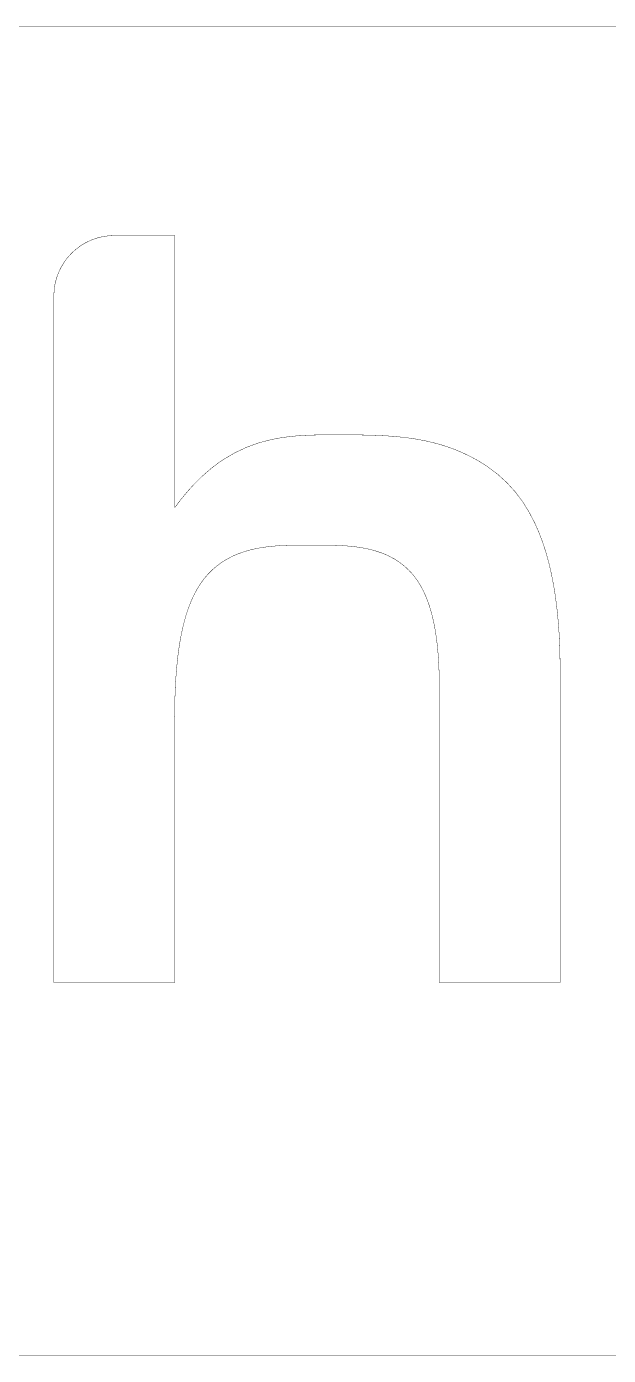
# Model space of a CAD drawing. Header units: millimetres. Extents: x 6 to 417, y 41 to 311.
# Drawn here: x 368.41 to 372.49, y 86.21 to 95.54 of the extents above; entities that cross this region are included whole.
import ezdxf

# ---------------------------------------------------------------- set-up
doc = ezdxf.new("R2010")
doc.units = ezdxf.units.MM
doc.layers.add('DrillDrawing', color=1, linetype='Continuous')

msp = doc.modelspace()

# ---------------------------------------------------------------- linework, layer by layer
at = {"layer": 'DrillDrawing'}
for points, const_width in [([(263.2796, 95.5384), (411.4059, 95.5384)], 0.0038), ([(369.0236, 94.0734), (369.4475, 94.0734)], 0.00254), ([(369.4475, 92.1624), (369.4475, 94.0734)], 0.00254), ([(368.5994, 88.8285), (368.5994, 93.6497)], 0.00254), ([(370.1282, 92.6413), (370.1893, 92.6528)], 0.00254), ([(370.1893, 92.6528), (370.2366, 92.6596)], 0.00254), ([(370.2366, 92.6596), (370.2771, 92.6642)], 0.00254), ([(370.2771, 92.6642), (370.3106, 92.6671)], 0.00254), ([(370.3106, 92.6671), (370.3407, 92.6692)], 0.00254), ([(370.3407, 92.6692), (370.3673, 92.6707)], 0.00254), ([(370.3673, 92.6707), (370.3906, 92.6717)], 0.00254), ([(370.3906, 92.6717), (370.4104, 92.6724)], 0.00254), ([(370.4104, 92.6724), (370.4302, 92.6729)], 0.00254), ([(370.4302, 92.6729), (370.4467, 92.6732)], 0.00254), ([(370.4467, 92.6732), (370.4631, 92.6735)], 0.00254), ([(370.4631, 92.6735), (370.4762, 92.6737)], 0.00254), ([(370.4762, 92.6737), (370.4893, 92.6738)], 0.00254), ([(370.4893, 92.6738), (370.4991, 92.6739)], 0.00254), ([(370.4991, 92.6739), (370.5088, 92.6739)], 0.00254), ([(370.5088, 92.6739), (370.5153, 92.6739)], 0.00254), ([(370.5153, 92.6739), (370.5218, 92.674)], 0.00254), ([(370.5218, 92.674), (370.5283, 92.674)], 0.00254), ([(370.5283, 92.674), (370.5348, 92.674)], 0.00254), ([(370.5348, 92.674), (370.5412, 92.674)], 0.00254), ([(370.5412, 92.674), (370.5445, 92.674)], 0.00254), ([(370.5445, 92.674), (370.5477, 92.674)], 0.00254), ([(370.5477, 92.674), (370.5509, 92.674)], 0.00254), ([(370.5509, 92.674), (370.5541, 92.674)], 0.00254), ([(370.5541, 92.674), (370.5574, 92.674)], 0.00254), ([(370.5574, 92.674), (370.5606, 92.674)], 0.00254), ([(370.5606, 92.674), (370.5638, 92.674)], 0.00254), ([(370.5638, 92.674), (370.567, 92.674)], 0.00254), ([(370.567, 92.674), (370.5702, 92.674)], 0.00254), ([(370.5702, 92.674), (370.5734, 92.674)], 0.00254), ([(370.5734, 92.674), (370.5767, 92.674)], 0.00254), ([(370.5767, 92.674), (370.5799, 92.674)], 0.00254), ([(370.5799, 92.674), (370.5831, 92.674)], 0.00254), ([(370.5831, 92.674), (370.5863, 92.674)], 0.00254), ([(370.5863, 92.674), (370.5895, 92.674)], 0.00254), ([(370.5895, 92.674), (370.5927, 92.674)], 0.00254), ([(370.5927, 92.674), (370.5959, 92.674)], 0.00254), ([(370.5959, 92.674), (370.5991, 92.674)], 0.00254), ([(370.5991, 92.674), (370.6022, 92.674)], 0.00254), ([(370.6022, 92.674), (370.6054, 92.674)], 0.00254), ([(370.6054, 92.674), (370.6118, 92.674)], 0.00254), ([(370.6118, 92.674), (370.6182, 92.674)], 0.00254), ([(370.6182, 92.674), (370.6245, 92.674)], 0.00254), ([(370.6245, 92.674), (370.6309, 92.674)], 0.00254), ([(370.6309, 92.674), (370.6372, 92.674)], 0.00254), ([(370.6372, 92.674), (370.6436, 92.674)], 0.00254), ([(370.6436, 92.674), (370.653, 92.6739)], 0.00254), ([(370.653, 92.6739), (370.6625, 92.6739)], 0.00254), ([(370.6625, 92.6739), (370.672, 92.6739)], 0.00254), ([(370.672, 92.6739), (370.6845, 92.6738)], 0.00254), ([(370.6845, 92.6738), (370.6971, 92.6737)], 0.00254), ([(370.6971, 92.6737), (370.7096, 92.6736)], 0.00254), ([(370.7096, 92.6736), (370.7252, 92.6735)], 0.00254), ([(370.7252, 92.6735), (370.7407, 92.6733)], 0.00254), ([(370.7407, 92.6733), (370.7562, 92.6731)], 0.00254), ([(370.7562, 92.6731), (370.7747, 92.6728)], 0.00254), ([(370.7747, 92.6728), (370.7932, 92.6724)], 0.00254), ([(370.7932, 92.6724), (370.8146, 92.6719)], 0.00254), ([(370.8146, 92.6719), (370.836, 92.6713)], 0.00254), ([(370.836, 92.6713), (370.8603, 92.6704)], 0.00254), ([(370.8603, 92.6704), (370.8875, 92.6693)], 0.00254), ([(370.8875, 92.6693), (370.9176, 92.6677)], 0.00254), ([(370.9176, 92.6677), (370.9475, 92.6659)], 0.00254), ([(370.9475, 92.6659), (370.9803, 92.6635)], 0.00254), ([(370.9803, 92.6635), (371.0158, 92.6604)], 0.00254), ([(371.0158, 92.6604), (371.0569, 92.656)], 0.00254), ([(371.0569, 92.656), (371.1007, 92.6504)], 0.00254), ([(371.1007, 92.6504), (371.15, 92.6428)], 0.00254), ([(371.15, 92.6428), (371.2075, 92.6319)], 0.00254), ([(371.2075, 92.6319), (371.2815, 92.6142)], 0.00254), ([(371.5879, 92.4862), (371.6425, 92.4514)], 0.00254), ([(369.5852, 92.3289), (369.6394, 92.3825)], 0.00254), ([(369.6394, 92.3825), (369.704, 92.4386)], 0.00254), ([(369.4943, 92.2242), (369.5379, 92.2769)], 0.00254), ([(369.5379, 92.2769), (369.5852, 92.3289)], 0.00254), ([(369.4475, 92.1624), (369.4943, 92.2242)], 0.00254), ([(371.9348, 92.1314), (371.974, 92.0562)], 0.00254), ([(371.974, 92.0562), (372.0047, 91.9866)], 0.00254), ([(370.1454, 91.893), (370.1667, 91.8947)], 0.00254), ([(370.1667, 91.8947), (370.188, 91.8961)], 0.00254), ([(370.188, 91.8961), (370.2068, 91.8972)], 0.00254), ([(370.2068, 91.8972), (370.2255, 91.898)], 0.00254), ([(370.2255, 91.898), (370.2416, 91.8986)], 0.00254), ([(370.2416, 91.8986), (370.2577, 91.8991)], 0.00254), ([(370.2577, 91.8991), (370.2712, 91.8994)], 0.00254), ([(370.2712, 91.8994), (370.2846, 91.8997)], 0.00254), ([(370.2846, 91.8997), (370.2954, 91.8999)], 0.00254), ([(370.2954, 91.8999), (370.3061, 91.9)], 0.00254), ([(370.3061, 91.9), (370.3169, 91.9001)], 0.00254), ([(370.3169, 91.9001), (370.325, 91.9002)], 0.00254), ([(370.325, 91.9002), (370.333, 91.9003)], 0.00254), ([(370.333, 91.9003), (370.3411, 91.9003)], 0.00254), ([(370.3411, 91.9003), (370.3492, 91.9004)], 0.00254), ([(370.3492, 91.9004), (370.3545, 91.9004)], 0.00254), ([(370.3545, 91.9004), (370.3599, 91.9004)], 0.00254), ([(370.3599, 91.9004), (370.3653, 91.9004)], 0.00254), ([(370.3653, 91.9004), (370.3706, 91.9004)], 0.00254), ([(370.3706, 91.9004), (370.376, 91.9004)], 0.00254), ([(370.376, 91.9004), (370.3787, 91.9004)], 0.00254), ([(370.3787, 91.9004), (370.3814, 91.9004)], 0.00254), ([(370.3814, 91.9004), (370.384, 91.9004)], 0.00254), ([(370.384, 91.9004), (370.3867, 91.9004)], 0.00254), ([(370.3867, 91.9004), (370.3894, 91.9004)], 0.00254), ([(370.3894, 91.9004), (370.3921, 91.9004)], 0.00254), ([(370.3921, 91.9004), (370.3948, 91.9004)], 0.00254), ([(370.3948, 91.9004), (370.3974, 91.9004)], 0.00254), ([(370.3974, 91.9004), (370.4001, 91.9004)], 0.00254), ([(370.4001, 91.9004), (370.4028, 91.9004)], 0.00254), ([(370.4028, 91.9004), (370.4055, 91.9004)], 0.00254), ([(370.4055, 91.9004), (370.4081, 91.9004)], 0.00254), ([(370.4081, 91.9004), (370.4108, 91.9004)], 0.00254), ([(370.4108, 91.9004), (370.4135, 91.9004)], 0.00254), ([(370.4135, 91.9004), (370.4161, 91.9004)], 0.00254), ([(370.4161, 91.9004), (370.4188, 91.9004)], 0.00254), ([(370.4188, 91.9004), (370.4215, 91.9004)], 0.00254), ([(370.4215, 91.9004), (370.4241, 91.9004)], 0.00254), ([(370.4241, 91.9004), (370.4268, 91.9004)], 0.00254), ([(370.4268, 91.9004), (370.4295, 91.9004)], 0.00254), ([(370.4295, 91.9004), (370.4348, 91.9004)], 0.00254), ([(370.4348, 91.9004), (370.4401, 91.9004)], 0.00254), ([(370.4401, 91.9004), (370.4455, 91.9004)], 0.00254), ([(370.4455, 91.9004), (370.4508, 91.9004)], 0.00254), ([(370.4508, 91.9004), (370.4587, 91.9004)], 0.00254), ([(370.4587, 91.9004), (370.4667, 91.9003)], 0.00254), ([(370.4667, 91.9003), (370.4746, 91.9003)], 0.00254), ([(370.4746, 91.9003), (370.4826, 91.9002)], 0.00254), ([(370.4826, 91.9002), (370.4931, 91.9001)], 0.00254), ([(370.4931, 91.9001), (370.5037, 91.9)], 0.00254), ([(370.5037, 91.9), (370.5168, 91.8999)], 0.00254), ([(370.5168, 91.8999), (370.5299, 91.8996)], 0.00254), ([(370.5299, 91.8996), (370.543, 91.8994)], 0.00254), ([(370.543, 91.8994), (370.5586, 91.899)], 0.00254), ([(370.5586, 91.899), (370.5742, 91.8985)], 0.00254), ([(370.5742, 91.8985), (370.5923, 91.8978)], 0.00254), ([(370.5923, 91.8978), (370.6129, 91.8968)], 0.00254), ([(370.6129, 91.8968), (370.6333, 91.8956)], 0.00254), ([(370.6333, 91.8956), (370.6561, 91.894)], 0.00254), ([(370.6561, 91.894), (370.6788, 91.892)], 0.00254), ([(372.0047, 91.9866), (372.0313, 91.916)], 0.00254), ([(372.0313, 91.916), (372.0541, 91.845)], 0.00254), ([(369.8949, 91.8395), (369.9391, 91.8549)], 0.00254), ([(369.9391, 91.8549), (369.9767, 91.8656)], 0.00254), ([(369.9767, 91.8656), (370.0097, 91.8734)], 0.00254), ([(370.0097, 91.8734), (370.0406, 91.8794)], 0.00254), ([(370.0406, 91.8794), (370.0691, 91.8841)], 0.00254), ([(370.0691, 91.8841), (370.0953, 91.8877)], 0.00254), ([(370.0953, 91.8877), (370.1216, 91.8908)], 0.00254), ([(370.1216, 91.8908), (370.1454, 91.893)], 0.00254), ([(370.6788, 91.892), (370.7038, 91.8894)], 0.00254), ([(370.7038, 91.8894), (370.731, 91.8859)], 0.00254), ([(370.731, 91.8859), (370.7603, 91.8814)], 0.00254), ([(370.7603, 91.8814), (370.7916, 91.8756)], 0.00254), ([(370.7916, 91.8756), (370.8247, 91.8681)], 0.00254), ([(370.8247, 91.8681), (370.8595, 91.8585)], 0.00254), ([(370.8595, 91.8585), (370.9004, 91.8447)], 0.00254), ([(372.0541, 91.845), (372.0735, 91.7746)], 0.00254), ([(372.0735, 91.7746), (372.091, 91.6996)], 0.00254), ([(369.6054, 91.5922), (369.6319, 91.634)], 0.00254), ([(371.153, 91.6475), (371.1748, 91.612)], 0.00254), ([(372.091, 91.6996), (372.1065, 91.62)], 0.00254), ([(372.1065, 91.62), (372.119, 91.5422)], 0.00254), ([(369.5681, 91.5184), (369.5854, 91.5552)], 0.00254), ([(369.5854, 91.5552), (369.6054, 91.5922)], 0.00254), ([(371.1748, 91.612), (371.1925, 91.5787)], 0.00254), ([(371.1925, 91.5787), (371.2077, 91.5456)], 0.00254), ([(371.2077, 91.5456), (371.2207, 91.5135)], 0.00254), ([(372.119, 91.5422), (372.1297, 91.4601)], 0.00254), ([(369.5271, 91.4069), (369.5391, 91.4439)], 0.00254), ([(369.5391, 91.4439), (369.5531, 91.4824)], 0.00254), ([(369.5531, 91.4824), (369.5681, 91.5184)], 0.00254), ([(371.2207, 91.5135), (371.2317, 91.4827)], 0.00254), ([(371.2317, 91.4827), (371.2421, 91.4502)], 0.00254), ([(371.2421, 91.4502), (371.2517, 91.4158)], 0.00254), ([(372.1297, 91.4601), (372.1384, 91.3736)], 0.00254), ([(369.5055, 91.3263), (369.5159, 91.3678)], 0.00254), ([(369.5159, 91.3678), (369.5271, 91.4069)], 0.00254), ([(371.2517, 91.4158), (371.2606, 91.3794)], 0.00254), ([(371.2606, 91.3794), (371.2679, 91.3455)], 0.00254), ([(371.2679, 91.3455), (371.2746, 91.3099)], 0.00254), ([(372.1384, 91.3736), (372.1451, 91.2825)], 0.00254), ([(369.4869, 91.2361), (369.4958, 91.2824)], 0.00254), ([(369.4958, 91.2824), (369.5055, 91.3263)], 0.00254), ([(371.2746, 91.3099), (371.2806, 91.2727)], 0.00254), ([(371.2806, 91.2727), (371.286, 91.2338)], 0.00254), ([(372.1451, 91.2825), (372.1497, 91.1868)], 0.00254), ([(369.4717, 91.1356), (369.4789, 91.1872)], 0.00254), ([(369.4789, 91.1872), (369.4869, 91.2361)], 0.00254), ([(371.286, 91.2338), (371.2908, 91.1932)], 0.00254), ([(371.2908, 91.1932), (371.2949, 91.1508)], 0.00254), ([(371.2949, 91.1508), (371.2983, 91.1066)], 0.00254), ([(372.1497, 91.1868), (372.1521, 91.0862)], 0.00254), ([(369.4601, 91.0243), (369.4655, 91.0814)], 0.00254), ([(369.4655, 91.0814), (369.4717, 91.1356)], 0.00254), ([(371.2983, 91.1066), (371.3009, 91.0605)], 0.00254), ([(371.3009, 91.0605), (371.3029, 91.0124)], 0.00254), ([(372.1521, 91.0862), (372.1525, 91.0253)], 0.00254), ([(369.4521, 90.9015), (369.4556, 90.9644)], 0.00254), ([(369.4556, 90.9644), (369.4601, 91.0243)], 0.00254), ([(371.3029, 91.0124), (371.3041, 90.9624)], 0.00254), ([(371.3041, 90.9624), (371.3046, 90.9038)], 0.00254), ([(372.1525, 88.8285), (372.1525, 91.0253)], 0.00254), ([(369.4495, 90.8355), (369.4521, 90.9015)], 0.00254), ([(371.3046, 88.8285), (371.3046, 90.9038)], 0.00254), ([(369.448, 90.7665), (369.4495, 90.8355)], 0.00254), ([(369.4475, 88.8285), (369.4475, 90.6942)], 0.00254), ([(368.5994, 88.8285), (369.4475, 88.8285)], 0.00254), ([(371.3046, 88.8285), (372.1525, 88.8285)], 0.00254), ([(341.3344, 86.2128), (411.4059, 86.2128)], 0.0038)]:
    msp.add_lwpolyline(points, dxfattribs=dict(at, const_width=const_width))
at = {"layer": 'DrillDrawing', "const_width": 0.00254}
for points in [[(368.5994, 93.6497, -0.413623), (369.0236, 94.0734)], [(369.7929, 92.503, -0.092151), (370.1282, 92.6413)], [(371.2815, 92.6142, -0.024625), (371.3996, 92.5764)], [(371.3996, 92.5765, -0.044007), (371.5879, 92.4862)], [(369.704, 92.4386, -0.025698), (369.7929, 92.503)], [(371.6424, 92.4514, -0.116993), (371.9348, 92.1314)], [(369.7414, 91.752, -0.050453), (369.8378, 91.8139)], [(369.8378, 91.8139, -0.025138), (369.8949, 91.8395)], [(370.9004, 91.8447, -0.024362), (370.953, 91.822)], [(370.953, 91.822, -0.106367), (371.1195, 91.6924)], [(369.6319, 91.634, -0.074414), (369.7414, 91.752)], [(371.1195, 91.6924, -0.026657), (371.153, 91.6475)], [(369.4475, 90.6942, -0.00366), (369.448, 90.7665)]]:
    msp.add_lwpolyline(points, format="xyb", dxfattribs=at)
at = {"layer": 'DrillDrawing', "const_width": 0.00127}
for points in [[(369.0229, 94.0734, 1), (369.0242, 94.0734, 1)], [(369.0229, 94.0734, 1), (369.0242, 94.0734, 1)], [(369.4468, 94.0734, 1), (369.4481, 94.0734, 1)], [(369.4468, 94.0734, 1), (369.4481, 94.0734, 1)], [(368.5988, 93.6497, 1), (368.6001, 93.6497, 1)], [(368.5988, 93.6497, 1), (368.6001, 93.6497, 1)], [(370.1275, 92.6413, 1), (370.1288, 92.6413, 1)], [(370.1275, 92.6413, 1), (370.1288, 92.6413, 1)], [(370.1887, 92.6528, 1), (370.1899, 92.6528, 1)], [(370.1887, 92.6528, 1), (370.1899, 92.6528, 1)], [(370.236, 92.6596, 1), (370.2373, 92.6596, 1)], [(370.236, 92.6596, 1), (370.2373, 92.6596, 1)], [(370.2764, 92.6642, 1), (370.2777, 92.6642, 1)], [(370.2764, 92.6642, 1), (370.2777, 92.6642, 1)], [(370.31, 92.6671, 1), (370.3112, 92.6671, 1)], [(370.31, 92.6671, 1), (370.3112, 92.6671, 1)], [(370.3401, 92.6692, 1), (370.3413, 92.6692, 1)], [(370.3401, 92.6692, 1), (370.3413, 92.6692, 1)], [(370.3667, 92.6707, 1), (370.368, 92.6707, 1)], [(370.3667, 92.6707, 1), (370.368, 92.6707, 1)], [(370.3899, 92.6717, 1), (370.3912, 92.6717, 1)], [(370.3899, 92.6717, 1), (370.3912, 92.6717, 1)], [(370.4098, 92.6724, 1), (370.4111, 92.6724, 1)], [(370.4098, 92.6724, 1), (370.4111, 92.6724, 1)], [(370.4296, 92.6729, 1), (370.4309, 92.6729, 1)], [(370.4296, 92.6729, 1), (370.4309, 92.6729, 1)], [(370.4461, 92.6732, 1), (370.4473, 92.6732, 1)], [(370.4461, 92.6732, 1), (370.4473, 92.6732, 1)], [(370.4625, 92.6735, 1), (370.4637, 92.6735, 1)], [(370.4625, 92.6735, 1), (370.4637, 92.6735, 1)], [(370.4756, 92.6737, 1), (370.4768, 92.6737, 1)], [(370.4756, 92.6737, 1), (370.4768, 92.6737, 1)], [(370.4886, 92.6738, 1), (370.4899, 92.6738, 1)], [(370.4886, 92.6738, 1), (370.4899, 92.6738, 1)], [(370.4984, 92.6739, 1), (370.4997, 92.6739, 1)], [(370.4984, 92.6739, 1), (370.4997, 92.6739, 1)], [(370.5082, 92.6739, 1), (370.5094, 92.6739, 1)], [(370.5082, 92.6739, 1), (370.5094, 92.6739, 1)], [(370.5147, 92.6739, 1), (370.5159, 92.6739, 1)], [(370.5147, 92.6739, 1), (370.5159, 92.6739, 1)], [(370.5212, 92.674, 1), (370.5224, 92.674, 1)], [(370.5212, 92.674, 1), (370.5224, 92.674, 1)], [(370.5277, 92.674, 1), (370.5289, 92.674, 1)], [(370.5277, 92.674, 1), (370.5289, 92.674, 1)], [(370.5341, 92.674, 1), (370.5354, 92.674, 1)], [(370.5341, 92.674, 1), (370.5354, 92.674, 1)], [(370.5406, 92.674, 1), (370.5419, 92.674, 1)], [(370.5406, 92.674, 1), (370.5419, 92.674, 1)], [(370.5438, 92.674, 1), (370.5451, 92.674, 1)], [(370.5438, 92.674, 1), (370.5451, 92.674, 1)], [(370.5471, 92.674, 1), (370.5483, 92.674, 1)], [(370.5471, 92.674, 1), (370.5483, 92.674, 1)], [(370.5503, 92.674, 1), (370.5515, 92.674, 1)], [(370.5503, 92.674, 1), (370.5515, 92.674, 1)], [(370.5535, 92.674, 1), (370.5548, 92.674, 1)], [(370.5535, 92.674, 1), (370.5548, 92.674, 1)], [(370.5567, 92.674, 1), (370.558, 92.674, 1)], [(370.5567, 92.674, 1), (370.558, 92.674, 1)], [(370.5599, 92.674, 1), (370.5612, 92.674, 1)], [(370.5599, 92.674, 1), (370.5612, 92.674, 1)], [(370.5632, 92.674, 1), (370.5644, 92.674, 1)], [(370.5632, 92.674, 1), (370.5644, 92.674, 1)], [(370.5664, 92.674, 1), (370.5677, 92.674, 1)], [(370.5664, 92.674, 1), (370.5677, 92.674, 1)], [(370.5696, 92.674, 1), (370.5709, 92.674, 1)], [(370.5696, 92.674, 1), (370.5709, 92.674, 1)], [(370.5728, 92.674, 1), (370.5741, 92.674, 1)], [(370.5728, 92.674, 1), (370.5741, 92.674, 1)], [(370.576, 92.674, 1), (370.5773, 92.674, 1)], [(370.576, 92.674, 1), (370.5773, 92.674, 1)], [(370.5792, 92.674, 1), (370.5805, 92.674, 1)], [(370.5792, 92.674, 1), (370.5805, 92.674, 1)], [(370.5824, 92.674, 1), (370.5837, 92.674, 1)], [(370.5824, 92.674, 1), (370.5837, 92.674, 1)], [(370.5856, 92.674, 1), (370.5869, 92.674, 1)], [(370.5856, 92.674, 1), (370.5869, 92.674, 1)], [(370.5888, 92.674, 1), (370.5901, 92.674, 1)], [(370.5888, 92.674, 1), (370.5901, 92.674, 1)], [(370.592, 92.674, 1), (370.5933, 92.674, 1)], [(370.592, 92.674, 1), (370.5933, 92.674, 1)], [(370.5952, 92.674, 1), (370.5965, 92.674, 1)], [(370.5952, 92.674, 1), (370.5965, 92.674, 1)], [(370.5984, 92.674, 1), (370.5997, 92.674, 1)], [(370.5984, 92.674, 1), (370.5997, 92.674, 1)], [(370.6016, 92.674, 1), (370.6029, 92.674, 1)], [(370.6016, 92.674, 1), (370.6029, 92.674, 1)], [(370.6048, 92.674, 1), (370.6061, 92.674, 1)], [(370.6048, 92.674, 1), (370.6061, 92.674, 1)], [(370.6112, 92.674, 1), (370.6124, 92.674, 1)], [(370.6112, 92.674, 1), (370.6124, 92.674, 1)], [(370.6175, 92.674, 1), (370.6188, 92.674, 1)], [(370.6175, 92.674, 1), (370.6188, 92.674, 1)], [(370.6239, 92.674, 1), (370.6252, 92.674, 1)], [(370.6239, 92.674, 1), (370.6252, 92.674, 1)], [(370.6302, 92.674, 1), (370.6315, 92.674, 1)], [(370.6302, 92.674, 1), (370.6315, 92.674, 1)], [(370.6366, 92.674, 1), (370.6379, 92.674, 1)], [(370.6366, 92.674, 1), (370.6379, 92.674, 1)], [(370.6429, 92.674, 1), (370.6442, 92.674, 1)], [(370.6429, 92.674, 1), (370.6442, 92.674, 1)], [(370.6524, 92.6739, 1), (370.6537, 92.6739, 1)], [(370.6524, 92.6739, 1), (370.6537, 92.6739, 1)], [(370.6619, 92.6739, 1), (370.6631, 92.6739, 1)], [(370.6619, 92.6739, 1), (370.6631, 92.6739, 1)], [(370.6713, 92.6739, 1), (370.6726, 92.6739, 1)], [(370.6713, 92.6739, 1), (370.6726, 92.6739, 1)], [(370.6839, 92.6738, 1), (370.6852, 92.6738, 1)], [(370.6839, 92.6738, 1), (370.6852, 92.6738, 1)], [(370.6964, 92.6737, 1), (370.6977, 92.6737, 1)], [(370.6964, 92.6737, 1), (370.6977, 92.6737, 1)], [(370.7089, 92.6736, 1), (370.7102, 92.6736, 1)], [(370.7089, 92.6736, 1), (370.7102, 92.6736, 1)], [(370.7245, 92.6735, 1), (370.7258, 92.6735, 1)], [(370.7245, 92.6735, 1), (370.7258, 92.6735, 1)], [(370.7401, 92.6733, 1), (370.7413, 92.6733, 1)], [(370.7401, 92.6733, 1), (370.7413, 92.6733, 1)], [(370.7555, 92.6731, 1), (370.7568, 92.6731, 1)], [(370.7555, 92.6731, 1), (370.7568, 92.6731, 1)], [(370.7741, 92.6728, 1), (370.7753, 92.6728, 1)], [(370.7741, 92.6728, 1), (370.7753, 92.6728, 1)], [(370.7925, 92.6724, 1), (370.7938, 92.6724, 1)], [(370.7925, 92.6724, 1), (370.7938, 92.6724, 1)], [(370.814, 92.6719, 1), (370.8153, 92.6719, 1)], [(370.814, 92.6719, 1), (370.8153, 92.6719, 1)], [(370.8354, 92.6713, 1), (370.8366, 92.6713, 1)], [(370.8354, 92.6713, 1), (370.8366, 92.6713, 1)], [(370.8597, 92.6704, 1), (370.8609, 92.6704, 1)], [(370.8597, 92.6704, 1), (370.8609, 92.6704, 1)], [(370.8869, 92.6693, 1), (370.8882, 92.6693, 1)], [(370.8869, 92.6693, 1), (370.8882, 92.6693, 1)], [(370.917, 92.6677, 1), (370.9183, 92.6677, 1)], [(370.917, 92.6677, 1), (370.9183, 92.6677, 1)], [(370.9469, 92.6659, 1), (370.9482, 92.6659, 1)], [(370.9469, 92.6659, 1), (370.9482, 92.6659, 1)], [(370.9796, 92.6635, 1), (370.9809, 92.6635, 1)], [(370.9796, 92.6635, 1), (370.9809, 92.6635, 1)], [(371.0151, 92.6604, 1), (371.0164, 92.6604, 1)], [(371.0151, 92.6604, 1), (371.0164, 92.6604, 1)], [(371.0563, 92.656, 1), (371.0576, 92.656, 1)], [(371.0563, 92.656, 1), (371.0576, 92.656, 1)], [(371.1001, 92.6504, 1), (371.1013, 92.6504, 1)], [(371.1001, 92.6504, 1), (371.1013, 92.6504, 1)], [(371.1493, 92.6428, 1), (371.1506, 92.6428, 1)], [(371.1493, 92.6428, 1), (371.1506, 92.6428, 1)], [(371.2068, 92.6319, 1), (371.2081, 92.6319, 1)], [(371.2068, 92.6319, 1), (371.2081, 92.6319, 1)], [(371.2809, 92.6142, 1), (371.2821, 92.6142, 1)], [(371.2809, 92.6142, 1), (371.2821, 92.6142, 1)], [(371.399, 92.5764, 1), (371.4003, 92.5764, 1)], [(371.399, 92.5765, 1), (371.4003, 92.5765, 1)], [(369.7922, 92.503, 1), (369.7935, 92.503, 1)], [(369.7922, 92.503, 1), (369.7935, 92.503, 1)], [(371.5873, 92.4862, 1), (371.5885, 92.4862, 1)], [(371.5873, 92.4862, 1), (371.5885, 92.4862, 1)], [(369.6387, 92.3825, 1), (369.64, 92.3825, 1)], [(369.6387, 92.3825, 1), (369.64, 92.3825, 1)], [(369.7034, 92.4386, 1), (369.7047, 92.4386, 1)], [(369.7034, 92.4386, 1), (369.7047, 92.4386, 1)], [(371.6418, 92.4514, 1), (371.6431, 92.4514, 1)], [(371.6418, 92.4514, 1), (371.6431, 92.4514, 1)], [(369.5373, 92.2769, 1), (369.5385, 92.2769, 1)], [(369.5373, 92.2769, 1), (369.5385, 92.2769, 1)], [(369.5845, 92.3289, 1), (369.5858, 92.3289, 1)], [(369.5845, 92.3289, 1), (369.5858, 92.3289, 1)], [(369.4936, 92.2242, 1), (369.4949, 92.2242, 1)], [(369.4936, 92.2242, 1), (369.4949, 92.2242, 1)], [(369.4468, 92.1624, 1), (369.4481, 92.1624, 1)], [(369.4468, 92.1624, 1), (369.4481, 92.1624, 1)], [(371.9341, 92.1314, 1), (371.9354, 92.1314, 1)], [(371.9341, 92.1314, 1), (371.9354, 92.1314, 1)], [(371.9734, 92.0562, 1), (371.9746, 92.0562, 1)], [(371.9734, 92.0562, 1), (371.9746, 92.0562, 1)], [(370.1661, 91.8947, 1), (370.1673, 91.8947, 1)], [(370.1661, 91.8947, 1), (370.1673, 91.8947, 1)], [(370.1874, 91.8961, 1), (370.1887, 91.8961, 1)], [(370.1874, 91.8961, 1), (370.1887, 91.8961, 1)], [(370.2061, 91.8972, 1), (370.2074, 91.8972, 1)], [(370.2061, 91.8972, 1), (370.2074, 91.8972, 1)], [(370.2249, 91.898, 1), (370.2261, 91.898, 1)], [(370.2249, 91.898, 1), (370.2261, 91.898, 1)], [(370.241, 91.8986, 1), (370.2422, 91.8986, 1)], [(370.241, 91.8986, 1), (370.2422, 91.8986, 1)], [(370.2571, 91.8991, 1), (370.2584, 91.8991, 1)], [(370.2571, 91.8991, 1), (370.2584, 91.8991, 1)], [(370.2705, 91.8994, 1), (370.2718, 91.8994, 1)], [(370.2705, 91.8994, 1), (370.2718, 91.8994, 1)], [(370.284, 91.8997, 1), (370.2853, 91.8997, 1)], [(370.284, 91.8997, 1), (370.2853, 91.8997, 1)], [(370.2947, 91.8999, 1), (370.296, 91.8999, 1)], [(370.2947, 91.8999, 1), (370.296, 91.8999, 1)], [(370.3055, 91.9, 1), (370.3068, 91.9, 1)], [(370.3055, 91.9, 1), (370.3068, 91.9, 1)], [(370.3163, 91.9001, 1), (370.3175, 91.9001, 1)], [(370.3163, 91.9001, 1), (370.3175, 91.9001, 1)], [(370.3243, 91.9002, 1), (370.3256, 91.9002, 1)], [(370.3243, 91.9002, 1), (370.3256, 91.9002, 1)], [(370.3324, 91.9003, 1), (370.3337, 91.9003, 1)], [(370.3324, 91.9003, 1), (370.3337, 91.9003, 1)], [(370.3405, 91.9003, 1), (370.3417, 91.9003, 1)], [(370.3405, 91.9003, 1), (370.3417, 91.9003, 1)], [(370.3485, 91.9004, 1), (370.3498, 91.9004, 1)], [(370.3485, 91.9004, 1), (370.3498, 91.9004, 1)], [(370.3539, 91.9004, 1), (370.3552, 91.9004, 1)], [(370.3539, 91.9004, 1), (370.3552, 91.9004, 1)], [(370.3593, 91.9004, 1), (370.3605, 91.9004, 1)], [(370.3593, 91.9004, 1), (370.3605, 91.9004, 1)], [(370.3646, 91.9004, 1), (370.3659, 91.9004, 1)], [(370.3646, 91.9004, 1), (370.3659, 91.9004, 1)], [(370.37, 91.9004, 1), (370.3713, 91.9004, 1)], [(370.37, 91.9004, 1), (370.3713, 91.9004, 1)], [(370.3754, 91.9004, 1), (370.3766, 91.9004, 1)], [(370.3754, 91.9004, 1), (370.3766, 91.9004, 1)], [(370.378, 91.9004, 1), (370.3793, 91.9004, 1)], [(370.378, 91.9004, 1), (370.3793, 91.9004, 1)], [(370.3807, 91.9004, 1), (370.382, 91.9004, 1)], [(370.3807, 91.9004, 1), (370.382, 91.9004, 1)], [(370.3834, 91.9004, 1), (370.3847, 91.9004, 1)], [(370.3834, 91.9004, 1), (370.3847, 91.9004, 1)], [(370.3861, 91.9004, 1), (370.3874, 91.9004, 1)], [(370.3861, 91.9004, 1), (370.3874, 91.9004, 1)], [(370.3888, 91.9004, 1), (370.39, 91.9004, 1)], [(370.3888, 91.9004, 1), (370.39, 91.9004, 1)], [(370.3914, 91.9004, 1), (370.3927, 91.9004, 1)], [(370.3914, 91.9004, 1), (370.3927, 91.9004, 1)], [(370.3941, 91.9004, 1), (370.3954, 91.9004, 1)], [(370.3941, 91.9004, 1), (370.3954, 91.9004, 1)], [(370.3968, 91.9004, 1), (370.3981, 91.9004, 1)], [(370.3968, 91.9004, 1), (370.3981, 91.9004, 1)], [(370.3995, 91.9004, 1), (370.4007, 91.9004, 1)], [(370.3995, 91.9004, 1), (370.4007, 91.9004, 1)], [(370.4021, 91.9004, 1), (370.4034, 91.9004, 1)], [(370.4021, 91.9004, 1), (370.4034, 91.9004, 1)], [(370.4048, 91.9004, 1), (370.4061, 91.9004, 1)], [(370.4048, 91.9004, 1), (370.4061, 91.9004, 1)], [(370.4075, 91.9004, 1), (370.4088, 91.9004, 1)], [(370.4075, 91.9004, 1), (370.4088, 91.9004, 1)], [(370.4102, 91.9004, 1), (370.4114, 91.9004, 1)], [(370.4102, 91.9004, 1), (370.4114, 91.9004, 1)], [(370.4128, 91.9004, 1), (370.4141, 91.9004, 1)], [(370.4128, 91.9004, 1), (370.4141, 91.9004, 1)], [(370.4155, 91.9004, 1), (370.4168, 91.9004, 1)], [(370.4155, 91.9004, 1), (370.4168, 91.9004, 1)], [(370.4182, 91.9004, 1), (370.4194, 91.9004, 1)], [(370.4182, 91.9004, 1), (370.4194, 91.9004, 1)], [(370.4208, 91.9004, 1), (370.4221, 91.9004, 1)], [(370.4208, 91.9004, 1), (370.4221, 91.9004, 1)], [(370.4235, 91.9004, 1), (370.4248, 91.9004, 1)], [(370.4235, 91.9004, 1), (370.4248, 91.9004, 1)], [(370.4262, 91.9004, 1), (370.4274, 91.9004, 1)], [(370.4262, 91.9004, 1), (370.4274, 91.9004, 1)], [(370.4288, 91.9004, 1), (370.4301, 91.9004, 1)], [(370.4288, 91.9004, 1), (370.4301, 91.9004, 1)], [(370.4342, 91.9004, 1), (370.4354, 91.9004, 1)], [(370.4342, 91.9004, 1), (370.4354, 91.9004, 1)], [(370.4395, 91.9004, 1), (370.4408, 91.9004, 1)], [(370.4395, 91.9004, 1), (370.4408, 91.9004, 1)], [(370.4448, 91.9004, 1), (370.4461, 91.9004, 1)], [(370.4448, 91.9004, 1), (370.4461, 91.9004, 1)], [(370.4501, 91.9004, 1), (370.4514, 91.9004, 1)], [(370.4501, 91.9004, 1), (370.4514, 91.9004, 1)], [(370.4581, 91.9004, 1), (370.4594, 91.9004, 1)], [(370.4581, 91.9004, 1), (370.4594, 91.9004, 1)], [(370.4661, 91.9003, 1), (370.4673, 91.9003, 1)], [(370.4661, 91.9003, 1), (370.4673, 91.9003, 1)], [(370.474, 91.9003, 1), (370.4753, 91.9003, 1)], [(370.474, 91.9003, 1), (370.4753, 91.9003, 1)], [(370.4819, 91.9002, 1), (370.4832, 91.9002, 1)], [(370.4819, 91.9002, 1), (370.4832, 91.9002, 1)], [(370.4925, 91.9001, 1), (370.4938, 91.9001, 1)], [(370.4925, 91.9001, 1), (370.4938, 91.9001, 1)], [(370.503, 91.9, 1), (370.5043, 91.9, 1)], [(370.503, 91.9, 1), (370.5043, 91.9, 1)], [(370.5162, 91.8999, 1), (370.5174, 91.8999, 1)], [(370.5162, 91.8999, 1), (370.5174, 91.8999, 1)], [(370.5293, 91.8996, 1), (370.5306, 91.8996, 1)], [(370.5293, 91.8996, 1), (370.5306, 91.8996, 1)], [(370.5424, 91.8994, 1), (370.5436, 91.8994, 1)], [(370.5424, 91.8994, 1), (370.5436, 91.8994, 1)], [(370.558, 91.899, 1), (370.5593, 91.899, 1)], [(370.558, 91.899, 1), (370.5593, 91.899, 1)], [(370.5736, 91.8985, 1), (370.5748, 91.8985, 1)], [(370.5736, 91.8985, 1), (370.5748, 91.8985, 1)], [(370.5917, 91.8978, 1), (370.5929, 91.8978, 1)], [(370.5917, 91.8978, 1), (370.5929, 91.8978, 1)], [(370.6122, 91.8968, 1), (370.6135, 91.8968, 1)], [(370.6122, 91.8968, 1), (370.6135, 91.8968, 1)], [(370.6327, 91.8956, 1), (370.6339, 91.8956, 1)], [(370.6327, 91.8956, 1), (370.6339, 91.8956, 1)], [(370.6555, 91.894, 1), (370.6568, 91.894, 1)], [(370.6555, 91.894, 1), (370.6568, 91.894, 1)], [(372.004, 91.9866, 1), (372.0053, 91.9866, 1)], [(372.004, 91.9866, 1), (372.0053, 91.9866, 1)], [(372.0306, 91.916, 1), (372.0319, 91.916, 1)], [(372.0306, 91.916, 1), (372.0319, 91.916, 1)], [(369.8372, 91.8139, 1), (369.8385, 91.8139, 1)], [(369.8372, 91.8139, 1), (369.8385, 91.8139, 1)], [(369.8943, 91.8395, 1), (369.8956, 91.8395, 1)], [(369.8943, 91.8395, 1), (369.8956, 91.8395, 1)], [(369.9385, 91.8549, 1), (369.9397, 91.8549, 1)], [(369.9385, 91.8549, 1), (369.9397, 91.8549, 1)], [(369.976, 91.8656, 1), (369.9773, 91.8656, 1)], [(369.976, 91.8656, 1), (369.9773, 91.8656, 1)], [(370.0091, 91.8734, 1), (370.0103, 91.8734, 1)], [(370.0091, 91.8734, 1), (370.0103, 91.8734, 1)], [(370.0399, 91.8794, 1), (370.0412, 91.8794, 1)], [(370.0399, 91.8794, 1), (370.0412, 91.8794, 1)], [(370.0685, 91.8841, 1), (370.0697, 91.8841, 1)], [(370.0685, 91.8841, 1), (370.0697, 91.8841, 1)], [(370.0946, 91.8877, 1), (370.0959, 91.8877, 1)], [(370.0946, 91.8877, 1), (370.0959, 91.8877, 1)], [(370.121, 91.8908, 1), (370.1222, 91.8908, 1)], [(370.121, 91.8908, 1), (370.1222, 91.8908, 1)], [(370.1448, 91.893, 1), (370.1461, 91.893, 1)], [(370.1448, 91.893, 1), (370.1461, 91.893, 1)], [(370.6782, 91.892, 1), (370.6795, 91.892, 1)], [(370.6782, 91.892, 1), (370.6795, 91.892, 1)], [(370.7031, 91.8894, 1), (370.7044, 91.8894, 1)], [(370.7031, 91.8894, 1), (370.7044, 91.8894, 1)], [(370.7303, 91.8859, 1), (370.7316, 91.8859, 1)], [(370.7303, 91.8859, 1), (370.7316, 91.8859, 1)], [(370.7596, 91.8814, 1), (370.7609, 91.8814, 1)], [(370.7596, 91.8814, 1), (370.7609, 91.8814, 1)], [(370.7909, 91.8756, 1), (370.7922, 91.8756, 1)], [(370.7909, 91.8756, 1), (370.7922, 91.8756, 1)], [(370.8241, 91.8681, 1), (370.8253, 91.8681, 1)], [(370.8241, 91.8681, 1), (370.8253, 91.8681, 1)], [(370.8589, 91.8585, 1), (370.8602, 91.8585, 1)], [(370.8589, 91.8585, 1), (370.8602, 91.8585, 1)], [(370.8997, 91.8447, 1), (370.901, 91.8447, 1)], [(370.8997, 91.8447, 1), (370.901, 91.8447, 1)], [(370.9523, 91.822, 1), (370.9536, 91.822, 1)], [(370.9523, 91.822, 1), (370.9536, 91.822, 1)], [(372.0535, 91.845, 1), (372.0548, 91.845, 1)], [(372.0535, 91.845, 1), (372.0548, 91.845, 1)], [(369.7407, 91.752, 1), (369.742, 91.752, 1)], [(369.7407, 91.752, 1), (369.742, 91.752, 1)], [(372.0729, 91.7746, 1), (372.0741, 91.7746, 1)], [(372.0729, 91.7746, 1), (372.0741, 91.7746, 1)], [(369.6313, 91.634, 1), (369.6326, 91.634, 1)], [(369.6313, 91.634, 1), (369.6326, 91.634, 1)], [(371.1188, 91.6924, 1), (371.1201, 91.6924, 1)], [(371.1188, 91.6924, 1), (371.1201, 91.6924, 1)], [(371.1523, 91.6475, 1), (371.1536, 91.6475, 1)], [(371.1523, 91.6475, 1), (371.1536, 91.6475, 1)], [(372.0904, 91.6996, 1), (372.0917, 91.6996, 1)], [(372.0904, 91.6996, 1), (372.0917, 91.6996, 1)], [(372.1059, 91.62, 1), (372.1072, 91.62, 1)], [(372.1059, 91.62, 1), (372.1072, 91.62, 1)], [(369.5848, 91.5552, 1), (369.5861, 91.5552, 1)], [(369.5848, 91.5552, 1), (369.5861, 91.5552, 1)], [(369.6048, 91.5922, 1), (369.6061, 91.5922, 1)], [(369.6048, 91.5922, 1), (369.6061, 91.5922, 1)], [(371.1742, 91.612, 1), (371.1755, 91.612, 1)], [(371.1742, 91.612, 1), (371.1755, 91.612, 1)], [(371.1918, 91.5787, 1), (371.1931, 91.5787, 1)], [(371.1918, 91.5787, 1), (371.1931, 91.5787, 1)], [(371.2071, 91.5456, 1), (371.2083, 91.5456, 1)], [(371.2071, 91.5456, 1), (371.2083, 91.5456, 1)], [(372.1184, 91.5422, 1), (372.1197, 91.5422, 1)], [(372.1184, 91.5422, 1), (372.1197, 91.5422, 1)], [(369.5384, 91.4439, 1), (369.5397, 91.4439, 1)], [(369.5384, 91.4439, 1), (369.5397, 91.4439, 1)], [(369.5525, 91.4824, 1), (369.5538, 91.4824, 1)], [(369.5525, 91.4824, 1), (369.5538, 91.4824, 1)], [(369.5674, 91.5184, 1), (369.5687, 91.5184, 1)], [(369.5674, 91.5184, 1), (369.5687, 91.5184, 1)], [(371.2201, 91.5135, 1), (371.2213, 91.5135, 1)], [(371.2201, 91.5135, 1), (371.2213, 91.5135, 1)], [(371.2311, 91.4827, 1), (371.2324, 91.4827, 1)], [(371.2311, 91.4827, 1), (371.2324, 91.4827, 1)], [(371.2414, 91.4502, 1), (371.2427, 91.4502, 1)], [(371.2414, 91.4502, 1), (371.2427, 91.4502, 1)], [(372.129, 91.4601, 1), (372.1303, 91.4601, 1)], [(372.129, 91.4601, 1), (372.1303, 91.4601, 1)], [(369.5153, 91.3678, 1), (369.5165, 91.3678, 1)], [(369.5153, 91.3678, 1), (369.5165, 91.3678, 1)], [(369.5265, 91.4069, 1), (369.5277, 91.4069, 1)], [(369.5265, 91.4069, 1), (369.5277, 91.4069, 1)], [(371.2511, 91.4158, 1), (371.2523, 91.4158, 1)], [(371.2511, 91.4158, 1), (371.2523, 91.4158, 1)], [(371.26, 91.3794, 1), (371.2612, 91.3794, 1)], [(371.26, 91.3794, 1), (371.2612, 91.3794, 1)], [(371.2673, 91.3455, 1), (371.2685, 91.3455, 1)], [(371.2673, 91.3455, 1), (371.2685, 91.3455, 1)], [(372.1377, 91.3736, 1), (372.139, 91.3736, 1)], [(372.1377, 91.3736, 1), (372.139, 91.3736, 1)], [(369.4952, 91.2824, 1), (369.4964, 91.2824, 1)], [(369.4952, 91.2824, 1), (369.4964, 91.2824, 1)], [(369.5048, 91.3263, 1), (369.5061, 91.3263, 1)], [(369.5048, 91.3263, 1), (369.5061, 91.3263, 1)], [(371.2739, 91.3099, 1), (371.2752, 91.3099, 1)], [(371.2739, 91.3099, 1), (371.2752, 91.3099, 1)], [(371.28, 91.2727, 1), (371.2813, 91.2727, 1)], [(371.28, 91.2727, 1), (371.2813, 91.2727, 1)], [(372.1444, 91.2825, 1), (372.1457, 91.2825, 1)], [(372.1444, 91.2825, 1), (372.1457, 91.2825, 1)], [(369.4783, 91.1872, 1), (369.4796, 91.1872, 1)], [(369.4783, 91.1872, 1), (369.4796, 91.1872, 1)], [(369.4863, 91.2361, 1), (369.4876, 91.2361, 1)], [(369.4863, 91.2361, 1), (369.4876, 91.2361, 1)], [(371.2854, 91.2338, 1), (371.2867, 91.2338, 1)], [(371.2854, 91.2338, 1), (371.2867, 91.2338, 1)], [(371.2901, 91.1932, 1), (371.2914, 91.1932, 1)], [(371.2901, 91.1932, 1), (371.2914, 91.1932, 1)], [(371.2942, 91.1508, 1), (371.2955, 91.1508, 1)], [(371.2942, 91.1508, 1), (371.2955, 91.1508, 1)], [(372.149, 91.1868, 1), (372.1503, 91.1868, 1)], [(372.149, 91.1868, 1), (372.1503, 91.1868, 1)], [(369.4648, 91.0814, 1), (369.4661, 91.0814, 1)], [(369.4648, 91.0814, 1), (369.4661, 91.0814, 1)], [(369.4711, 91.1356, 1), (369.4724, 91.1356, 1)], [(369.4711, 91.1356, 1), (369.4724, 91.1356, 1)], [(371.2976, 91.1066, 1), (371.2989, 91.1066, 1)], [(371.2976, 91.1066, 1), (371.2989, 91.1066, 1)], [(371.3003, 91.0605, 1), (371.3016, 91.0605, 1)], [(371.3003, 91.0605, 1), (371.3016, 91.0605, 1)], [(372.1515, 91.0862, 1), (372.1527, 91.0862, 1)], [(372.1515, 91.0862, 1), (372.1527, 91.0862, 1)], [(369.455, 90.9644, 1), (369.4562, 90.9644, 1)], [(369.455, 90.9644, 1), (369.4562, 90.9644, 1)], [(369.4594, 91.0243, 1), (369.4607, 91.0243, 1)], [(369.4594, 91.0243, 1), (369.4607, 91.0243, 1)], [(371.3023, 91.0124, 1), (371.3035, 91.0124, 1)], [(371.3023, 91.0124, 1), (371.3035, 91.0124, 1)], [(371.3035, 90.9624, 1), (371.3048, 90.9624, 1)], [(371.3035, 90.9624, 1), (371.3048, 90.9624, 1)], [(372.1519, 91.0253, 1), (372.1531, 91.0253, 1)], [(372.1519, 91.0253, 1), (372.1531, 91.0253, 1)], [(369.4514, 90.9015, 1), (369.4527, 90.9015, 1)], [(369.4514, 90.9015, 1), (369.4527, 90.9015, 1)], [(371.304, 90.9038, 1), (371.3053, 90.9038, 1)], [(371.304, 90.9038, 1), (371.3053, 90.9038, 1)], [(369.4489, 90.8355, 1), (369.4502, 90.8355, 1)], [(369.4489, 90.8355, 1), (369.4502, 90.8355, 1)], [(369.4468, 90.6942, 1), (369.4481, 90.6942, 1)], [(369.4468, 90.6942, 1), (369.4481, 90.6942, 1)], [(369.4474, 90.7665, 1), (369.4486, 90.7665, 1)], [(369.4474, 90.7665, 1), (369.4486, 90.7665, 1)], [(368.5988, 88.8285, 1), (368.6001, 88.8285, 1)], [(368.5988, 88.8285, 1), (368.6001, 88.8285, 1)], [(369.4468, 88.8285, 1), (369.4481, 88.8285, 1)], [(369.4468, 88.8285, 1), (369.4481, 88.8285, 1)], [(371.304, 88.8285, 1), (371.3053, 88.8285, 1)], [(371.304, 88.8285, 1), (371.3053, 88.8285, 1)], [(372.1519, 88.8285, 1), (372.1531, 88.8285, 1)], [(372.1519, 88.8285, 1), (372.1531, 88.8285, 1)]]:
    msp.add_lwpolyline(points, format="xyb", close=True, dxfattribs=at)

doc.saveas('drawing.dxf')
